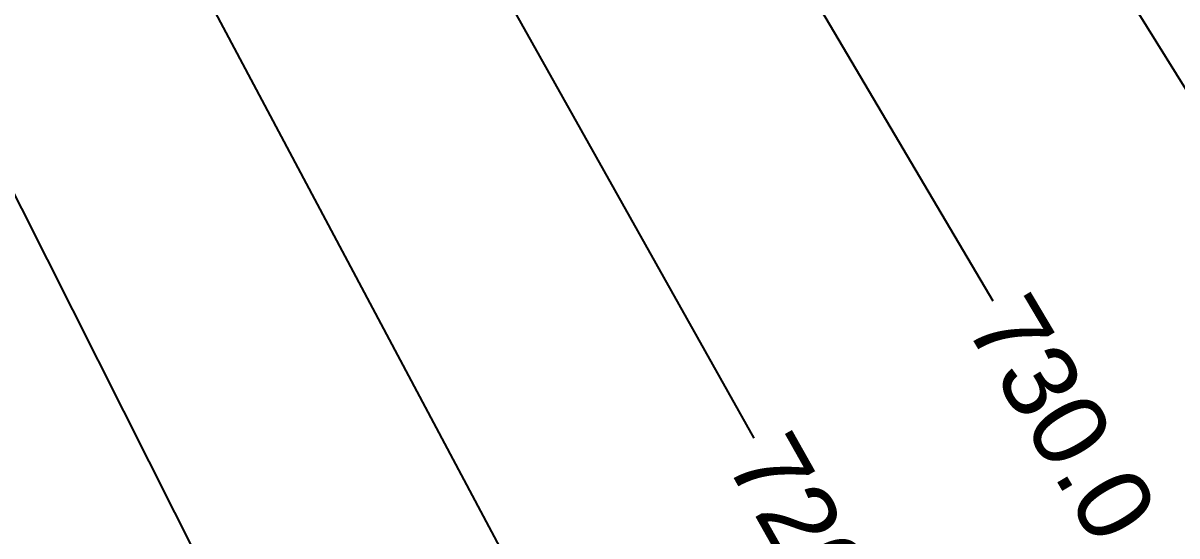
# Model space of a CAD drawing. Extents: x 524988 to 526146, y 9523518 to 9523888.
# Drawn here: x 525877.3 to 525923.83, y 9523623.37 to 9523644.05 of the extents above; entities that cross this region are included whole.
import ezdxf
from ezdxf.enums import TextEntityAlignment as Align

# ---------------------------------------------------------------- set-up
doc = ezdxf.new("R2010")
doc.units = 0
doc.layers.add('Route - Route de la corniche de Brazzaville - Tabulations', color=7, linetype='Continuous')
doc.layers.add('Route - Route de la corniche de Brazzaville - Textes - Tabulations', color=1, linetype='Continuous')
doc.styles.add('Affichages route', font='arial.ttf', dxfattribs={"height": 0.5})

msp = doc.modelspace()

# ---------------------------------------------------------------- linework, layer by layer
at = {"layer": 'Route - Route de la corniche de Brazzaville - Tabulations'}
for p, q in [((525894.266, 9523689.583), (525925.91, 9523638.605)), ((525885.902, 9523684.519), (525916.405, 9523632.851)), ((525877.428, 9523679.642), (525906.775, 9523627.309)), ((525868.847, 9523674.955), (525897.024, 9523621.982)), ((525860.164, 9523670.459), (525887.157, 9523616.874))]:
    msp.add_line(p, q, dxfattribs=at)

# ---------------------------------------------------------------- texts
at = {"layer": 'Route - Route de la corniche de Brazzaville - Textes - Tabulations', "style": 'Affichages route'}
for s, rotation, p in [('730.0', 300.6936, (525916.532, 9523632.636)), ('720.0', 299.4204, (525906.897, 9523627.091))]:
    msp.add_text(s, height=3, rotation=rotation, dxfattribs=at).set_placement(p, align=Align.MIDDLE_LEFT)

doc.saveas('drawing.dxf')
